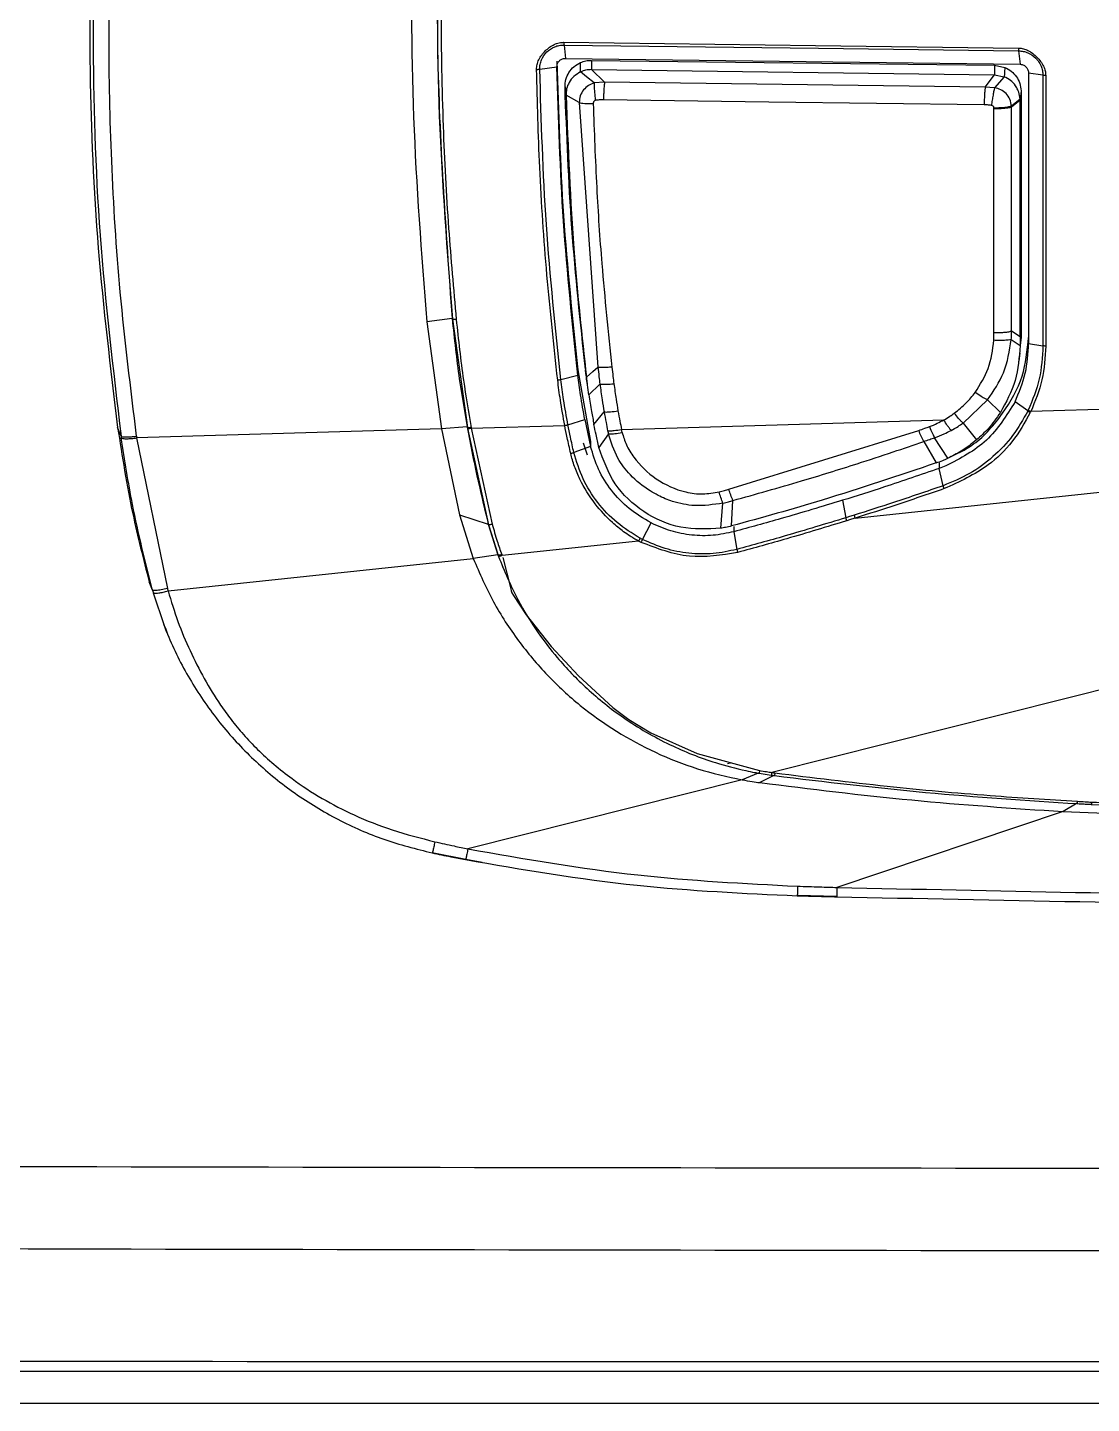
# Model space of a CAD drawing. Extents: x 409 to 498, y 628 to 778.
# Drawn here: x 448.057 to 450.559, y 644.981 to 648.216 of the extents above; entities that cross this region are included whole.
import ezdxf

# ---------------------------------------------------------------- set-up
doc = ezdxf.new("R2010")
doc.units = 0
doc.header["$MEASUREMENT"] = 0
doc.layers.add('1', color=4, linetype='Continuous')
doc.layers.add('GEOMETRY', color=4, linetype='Continuous', lineweight=25)

# ---------------------------------------------------------------- blocks, each defined once
blk = doc.blocks.new('2026_PULSE')
at = {"layer": 'GEOMETRY'}
for p, q in [((40.7415, 3.2146), (40.7449, 3.183)), ((41.8105, 3.2074), (41.8104, 3.2049)), ((40.7449, 3.183), (41.8138, 3.1693)), ((40.8061, 3.1786), (40.8061, 3.1568)), ((40.8061, 3.1786), (41.7538, 3.1671)), ((41.8104, 3.2009), (41.8138, 3.1693)), ((40.6845, 3.1578), (40.7249, 3.1636)), ((40.8061, 3.1568), (40.8369, 3.127)), ((40.8061, 3.1568), (41.7538, 3.1447)), ((41.7319, 3.1156), (41.7538, 3.1447)), ((41.7538, 3.1671), (41.7538, 3.1447)), ((41.7538, 3.1671), (41.7779, 3.162)), ((41.7538, 3.1447), (41.7766, 3.1401)), ((41.7766, 3.1401), (41.754, 3.1142)), ((41.8675, 3.1435), (41.8338, 3.1487)), ((41.8675, 3.1435), (41.8676, 2.5072)), ((41.874, 3.143), (41.874, 2.5067)), ((40.7438, 3.116), (40.7462, 3.0967)), ((40.8369, 3.127), (40.8127, 3.1254)), ((41.732, 3.1156), (40.8369, 3.127)), ((41.754, 3.1142), (41.732, 3.1156)), ((41.8163, 3.1072), (41.8138, 3.0871)), ((40.7771, 3.0794), (40.7462, 3.0967)), ((40.7771, 3.0794), (40.8211, 2.457)), ((41.8138, 3.0871), (41.7939, 3.0708)), ((41.8138, 3.0846), (41.794, 3.0684)), ((41.8163, 3.1045), (41.8138, 3.0846)), ((41.8138, 3.0871), (41.8138, 3.0846)), ((41.8163, 3.1045), (41.8163, 2.548)), ((41.7525, 3.0645), (41.7525, 3.0662)), ((41.7525, 2.5376), (41.7525, 3.0645)), ((41.794, 3.0684), (41.7939, 3.0708)), ((41.794, 2.5417), (41.794, 3.0684)), ((40.4784, 2.5713), (40.4186, 2.5636)), ((40.4186, 2.5636), (40.4531, 2.3117)), ((40.479, 2.5697), (40.4784, 2.5713)), ((40.479, 2.5697), (40.5142, 2.315)), ((41.8138, 2.5286), (41.794, 2.5417)), ((41.8163, 2.548), (41.8138, 2.5286)), ((41.8138, 2.5286), (41.8138, 2.5079)), ((41.8162, 2.5273), (41.8138, 2.5079)), ((41.8163, 2.548), (41.8162, 2.5273)), ((41.7932, 2.5223), (41.8138, 2.5079)), ((41.8338, 2.5128), (41.8676, 2.5072)), ((41.8115, 2.4711), (41.8139, 2.4904)), ((40.7342, 2.4281), (40.7742, 2.4379)), ((40.7743, 2.4505), (40.804, 2.2826)), ((40.7743, 2.4379), (40.7743, 2.4505)), ((40.7918, 2.4524), (40.7942, 2.4339)), ((40.7938, 2.4367), (40.7922, 2.4498)), ((40.7938, 2.4367), (40.7961, 2.4181)), ((40.7998, 2.3919), (40.8258, 2.4175)), ((41.6798, 2.3257), (41.7376, 2.3803)), ((41.7376, 2.3803), (41.7676, 2.3504)), ((41.8319, 2.3541), (41.802, 2.3757)), ((40.7507, 2.3214), (40.7905, 2.3338)), ((40.7905, 2.3338), (40.804, 2.2704)), ((40.8118, 2.3223), (40.8357, 2.352)), ((40.8766, 2.3108), (41.6348, 2.3331)), ((41.8328, 2.356), (41.8319, 2.3541)), ((42.0823, 2.3597), (41.8389, 2.3525)), ((39.6999, 2.2951), (39.6919, 2.3154)), ((40.4531, 2.3117), (39.7364, 2.2906)), ((40.5136, 2.3165), (40.4531, 2.3117)), ((40.4531, 2.3117), (40.4958, 2.1096)), ((40.5142, 2.315), (40.5136, 2.3165)), ((40.5144, 2.3135), (40.5641, 2.0867)), ((40.5233, 2.3138), (40.7431, 2.3203)), ((40.5233, 2.3138), (40.5729, 2.0876)), ((40.8457, 2.3002), (40.8235, 2.2685)), ((40.8781, 2.3037), (40.8766, 2.3108)), ((41.1291, 2.17), (41.5757, 2.3084)), ((41.6798, 2.3257), (41.7116, 2.2863)), ((39.7364, 2.2906), (39.8089, 1.9368)), ((40.804, 2.2704), (40.7646, 2.2563)), ((40.7864, 2.2788), (40.7961, 2.251)), ((40.804, 2.2826), (40.804, 2.2704)), ((41.5872, 2.2823), (41.6168, 2.232)), ((41.6439, 2.2429), (41.6129, 2.2913)), ((41.6237, 2.232), (41.6237, 2.2189)), ((41.6392, 2.2247), (41.6237, 2.2189)), ((41.633, 2.1784), (41.6237, 2.2189)), ((41.4258, 2.102), (42.1231, 2.176)), ((41.1101, 2.0782), (41.1152, 2.1373)), ((41.1355, 2.0836), (41.1386, 2.1436)), ((41.3962, 2.144), (41.4044, 2.1031)), ((40.4958, 2.1096), (40.5282, 2.0068)), ((40.4958, 2.1096), (40.5635, 2.0882)), ((40.5635, 2.0882), (40.5641, 2.0867)), ((40.5635, 2.0882), (40.5859, 2.016)), ((40.5641, 2.0867), (40.5811, 2.0319)), ((40.9263, 2.0521), (40.9461, 2.0908)), ((41.141, 2.0825), (41.141, 2.0702)), ((40.9169, 2.0481), (40.5962, 2.0141)), ((40.9264, 2.0521), (40.9206, 2.0551)), ((41.141, 2.0702), (41.1479, 2.0286)), ((39.8105, 1.9308), (40.5282, 2.0068)), ((40.5859, 2.016), (40.5282, 2.0068)), ((40.5811, 2.0319), (40.5864, 2.0146)), ((40.5864, 2.0146), (40.5859, 2.016)), ((40.5963, 1.989), (40.5969, 1.9874)), ((39.7661, 1.9521), (39.776, 1.9263)), ((39.7739, 1.9328), (39.7661, 1.9521)), ((39.7994, 1.8534), (39.8071, 1.8342)), ((42.4742, 1.8173), (41.2298, 1.504)), ((41.1261, 1.5252), (41.1332, 1.527)), ((41.1982, 1.5025), (41.1607, 1.4866)), ((41.2002, 1.5022), (41.2289, 1.4977)), ((41.2351, 1.4971), (41.2021, 1.4801)), ((41.2289, 1.498), (41.2365, 1.4969)), ((41.2365, 1.4966), (41.2365, 1.497)), ((41.1607, 1.4866), (40.5155, 1.3242)), ((41.9477, 1.4318), (41.9149, 1.412)), ((41.9481, 1.431), (41.9813, 1.4292)), ((41.9813, 1.4289), (42.3295, 1.4167)), ((41.9149, 1.412), (41.3833, 1.2336)), ((41.9149, 1.412), (42.3291, 1.3962)), ((40.4318, 1.3161), (40.5107, 1.3)), ((40.5103, 1.3002), (40.5489, 1.2933)), ((41.29, 1.2152), (41.3827, 1.2128)), ((86.562, 0.0202), (2.898, 0.0202))]:
    blk.add_line(p, q, dxfattribs=at)
at = {"layer": 'GEOMETRY', "flags": 128}
for points in [[(40.7413, 3.2211), (41.3331, 3.2136), (41.8105, 3.2074)], [(40.7415, 3.2146), (41.3401, 3.2069), (41.8104, 3.2009)], [(40.8127, 3.1254), (40.7947, 3.14), (40.7806, 3.1514)], [(41.7295, 3.0741), (41.2228, 3.0806), (40.8345, 3.0856)], [(40.7942, 2.4339), (40.8092, 2.4468), (40.8211, 2.457)], [(41.8388, 2.3525), (41.8383, 2.3515), (41.8379, 2.3507)], [(40.5231, 2.3153), (40.5232, 2.3144), (40.5233, 2.3138)], [(40.5974, 2.0096), (40.6167, 1.9356), (40.6175, 1.931), (40.6178, 1.9287), (40.6179, 1.9284), (40.6179, 1.9282), (40.6179, 1.9282), (40.6179, 1.9282), (40.6179, 1.9282), (40.6179, 1.9282), (40.6179, 1.9282), (40.6179, 1.9282), (40.6179, 1.9281), (40.618, 1.9278), (40.6186, 1.9268), (40.6225, 1.9201), (40.6522, 1.8748), (40.7115, 1.8005), (40.7757, 1.731), (40.8559, 1.6566), (40.8936, 1.6288), (40.9459, 1.5971), (41.0543, 1.5483), (41.2015, 1.5086)]]:
    blk.add_lwpolyline(points, dxfattribs=at)
at = {"layer": 'GEOMETRY'}
for points, knots in [([(39.6919, 4.2094), (39.6712, 4.0312), (39.6302, 3.6796), (39.6221, 3.1872), (39.6412, 2.7334), (39.6749, 2.4558), (39.6919, 2.3154)], [0, 0, 0, 0, 0.283158, 0.558604, 0.776831, 1, 1, 1, 1]), ([(39.6999, 4.1869), (39.6812, 4.0298), (39.6438, 3.7156), (39.6297, 3.241), (39.6438, 2.7664), (39.6812, 2.4522), (39.6999, 2.2952)], [0, 0, 0, 0, 0.250007, 0.500002, 0.749995, 1, 1, 1, 1]), ([(39.7358, 4.1767), (39.7218, 4.064), (39.6951, 3.8489), (39.6753, 3.5348), (39.6687, 3.2359), (39.6753, 2.937), (39.695, 2.6228), (39.7218, 2.4076), (39.7358, 2.2948)], [0, 0, 0, 0, 0.180491, 0.34435, 0.499891, 0.655456, 0.819386, 1, 1, 1, 1]), ([(40.4186, 4.0086), (40.4063, 3.8488), (40.3815, 3.5281), (40.3815, 3.0451), (40.4063, 2.7239), (40.4186, 2.5636)], [0, 0, 0, 0, 0.332135, 0.666616, 1, 1, 1, 1]), ([(40.4784, 4.0049), (40.4676, 3.8707), (40.4462, 3.6033), (40.4385, 3.1243), (40.4632, 2.7811), (40.4784, 2.5713)], [0, 0, 0, 0, 0.281226, 0.560483, 1, 1, 1, 1]), ([(40.479, 4.0033), (40.4667, 3.8442), (40.4421, 3.526), (40.4421, 3.0469), (40.4667, 2.7288), (40.479, 2.5697)], [0, 0, 0, 0, 0.333334, 0.666667, 1, 1, 1, 1]), ([(40.488, 4.0011), (40.4818, 3.9315), (40.4686, 3.7832), (40.4559, 3.5461), (40.4507, 3.2897), (40.4556, 3.0322), (40.4682, 2.7918), (40.4816, 2.6407), (40.488, 2.5693)], [0, 0, 0, 0, 0.146057, 0.3114009, 0.4965656, 0.6825266, 0.8500558, 1, 1, 1, 1]), ([(40.6768, 3.1573), (40.6771, 3.1611), (40.6775, 3.169), (40.6837, 3.1845), (40.6966, 3.2018), (40.7141, 3.2145), (40.7296, 3.2205), (40.7375, 3.2209), (40.7413, 3.2211)], [0, 0, 0, 0, 0.11386, 0.239628, 0.500834, 0.761657, 0.886813, 1, 1, 1, 1]), ([(40.6845, 3.1578), (40.6846, 3.1616), (40.6849, 3.1691), (40.6893, 3.1834), (40.6997, 3.1994), (40.7158, 3.2097), (40.7302, 3.2141), (40.7377, 3.2144), (40.7415, 3.2146)], [0, 0, 0, 0, 0.124756, 0.249932, 0.499562, 0.749515, 0.875311, 1, 1, 1, 1]), ([(40.7413, 3.2211), (40.7413, 3.2211), (40.7413, 3.2209), (40.7413, 3.2208), (40.7413, 3.2207)], [0, 0, 0, 0, 0.5589683, 1, 1, 1, 1]), ([(40.7413, 3.2207), (40.7413, 3.2201), (40.7413, 3.2189), (40.7413, 3.2172), (40.7414, 3.2157), (40.7415, 3.2149), (40.7415, 3.2146)], [0, 0, 0, 0, 0.248635, 0.50106, 0.752941, 1, 1, 1, 1]), ([(41.8104, 3.2049), (41.8104, 3.2039), (41.8104, 3.2025), (41.8104, 3.2013), (41.8104, 3.201), (41.8104, 3.2009)], [0, 0, 0, 0, 0.676095, 0.881648, 1, 1, 1, 1]), ([(41.8105, 3.2074), (41.8142, 3.2071), (41.8218, 3.2065), (41.8373, 3.2003), (41.8543, 3.1867), (41.8676, 3.1695), (41.8734, 3.1541), (41.8738, 3.1467), (41.874, 3.143)], [0, 0, 0, 0, 0.11374, 0.231957, 0.502357, 0.771351, 0.888162, 1, 1, 1, 1]), ([(40.7249, 3.1636), (40.7251, 3.1662), (40.7255, 3.1701), (40.728, 3.1747), (40.7311, 3.1784), (40.7352, 3.1812), (40.7402, 3.1829), (40.7433, 3.1829), (40.7449, 3.183)], [0, 0, 0, 0, 0.2378516, 0.3642133, 0.4955218, 0.7058158, 0.8425073, 1, 1, 1, 1]), ([(40.7249, 3.1768), (40.7285, 3.0555), (40.7358, 2.8129), (40.7615, 2.5713), (40.7743, 2.4505)], [0, 0, 0, 0, 0.4999936, 1, 1, 1, 1]), ([(40.7438, 3.116), (40.7441, 3.122), (40.7448, 3.134), (40.7525, 3.1505), (40.7642, 3.1646), (40.7748, 3.1704), (40.7801, 3.1733)], [0, 0, 0, 0, 0.249886, 0.499657, 0.749331, 1, 1, 1, 1]), ([(40.7801, 3.1733), (40.7843, 3.1749), (40.7927, 3.178), (40.8017, 3.1784), (40.8061, 3.1786)], [0, 0, 0, 0, 0.500553, 1, 1, 1, 1]), ([(40.7806, 3.1514), (40.7806, 3.1526), (40.7805, 3.1562), (40.7804, 3.1622), (40.7803, 3.1682), (40.7801, 3.1719), (40.7801, 3.1733)], [0, 0, 0, 0, 0.171422, 0.4933914, 0.8110052, 1, 1, 1, 1]), ([(41.8104, 3.2009), (41.8141, 3.2006), (41.8215, 3.2001), (41.8358, 3.1953), (41.8477, 3.1872), (41.8575, 3.1758), (41.8631, 3.1661), (41.867, 3.1545), (41.8673, 3.1472), (41.8675, 3.1435)], [0, 0, 0, 0, 0.123372, 0.248974, 0.501224, 0.594725, 0.753295, 0.874184, 1, 1, 1, 1]), ([(40.6768, 3.1573), (40.6775, 3.1573), (40.6789, 3.1573), (40.681, 3.1575), (40.6829, 3.1576), (40.684, 3.1578), (40.6845, 3.1578)], [0, 0, 0, 0, 0.247233, 0.499935, 0.752672, 1, 1, 1, 1]), ([(40.7266, 2.4268), (40.7176, 2.5091), (40.6995, 2.6755), (40.6832, 2.9192), (40.6789, 3.0805), (40.6768, 3.1573)], [0, 0, 0, 0, 0.33891, 0.685351, 1, 1, 1, 1]), ([(40.7342, 2.4281), (40.7213, 2.5494), (40.6955, 2.792), (40.6881, 3.0359), (40.6845, 3.1578)], [0, 0, 0, 0, 0.499978, 1, 1, 1, 1]), ([(40.7806, 3.1514), (40.775, 3.1482), (40.7642, 3.1419), (40.7532, 3.1274), (40.7469, 3.112), (40.7464, 3.1016), (40.7462, 3.0967)], [0, 0, 0, 0, 0.278669, 0.541097, 0.782299, 1, 1, 1, 1]), ([(40.8061, 3.1568), (40.8017, 3.1566), (40.7971, 3.1564), (40.7907, 3.155), (40.7864, 3.1538), (40.7826, 3.1522), (40.7806, 3.1514)], [0, 0, 0, 0, 0.500162, 0.526629, 0.75029, 1, 1, 1, 1]), ([(41.7779, 3.162), (41.7779, 3.1607), (41.7777, 3.157), (41.7773, 3.151), (41.7769, 3.145), (41.7767, 3.1414), (41.7766, 3.1401)], [0, 0, 0, 0, 0.185685, 0.503389, 0.82467, 1, 1, 1, 1]), ([(41.8138, 3.0871), (41.8131, 3.0928), (41.8121, 3.1005), (41.8078, 3.111), (41.8022, 3.1209), (41.7919, 3.1322), (41.7817, 3.1374), (41.7766, 3.1401)], [0, 0, 0, 0, 0.249722, 0.340129, 0.499894, 0.74949, 1, 1, 1, 1]), ([(41.7779, 3.162), (41.7832, 3.1593), (41.7937, 3.1538), (41.8056, 3.1405), (41.814, 3.1247), (41.8155, 3.113), (41.8163, 3.1072)], [0, 0, 0, 0, 0.2499558, 0.4997591, 0.7493947, 1, 1, 1, 1]), ([(41.8138, 3.1693), (41.8154, 3.1691), (41.8185, 3.1688), (41.8234, 3.1668), (41.8276, 3.1637), (41.8307, 3.1597), (41.8331, 3.1551), (41.8336, 3.1512), (41.8338, 3.1487)], [0, 0, 0, 0, 0.157969, 0.295639, 0.509403, 0.640318, 0.765712, 1, 1, 1, 1]), ([(41.8338, 3.1487), (41.8338, 3.0313), (41.8338, 2.8192), (41.8338, 2.6073), (41.8338, 2.5128)], [0, 0, 0, 0, 0.553771, 1, 1, 1, 1]), ([(41.874, 3.143), (41.8734, 3.143), (41.8722, 3.1431), (41.8705, 3.1432), (41.8689, 3.1433), (41.868, 3.1434), (41.8675, 3.1435)], [0, 0, 0, 0, 0.24786, 0.500009, 0.752154, 1, 1, 1, 1]), ([(40.7918, 2.4524), (40.78, 2.5627), (40.7562, 2.7835), (40.7479, 3.0051), (40.7438, 3.116)], [0, 0, 0, 0, 0.500006, 1, 1, 1, 1]), ([(40.8127, 3.1254), (40.8079, 3.1237), (40.7983, 3.1202), (40.7868, 3.1093), (40.7786, 3.0954), (40.7776, 3.0848), (40.7771, 3.0794)], [0, 0, 0, 0, 0.239809, 0.485865, 0.739414, 1, 1, 1, 1]), ([(40.8127, 3.1254), (40.8126, 3.1232), (40.8123, 3.1187), (40.8128, 3.1082), (40.8138, 3.0965), (40.8148, 3.0884), (40.8153, 3.0846)], [0, 0, 0, 0, 0.251344, 0.509997, 0.763286, 1, 1, 1, 1]), ([(40.837, 3.127), (40.8366, 3.1246), (40.8359, 3.1196), (40.835, 3.1082), (40.8346, 3.0965), (40.8345, 3.0892), (40.8345, 3.0856)], [0, 0, 0, 0, 0.273874, 0.561507, 0.786125, 1, 1, 1, 1]), ([(41.732, 3.1156), (41.7316, 3.1131), (41.7309, 3.1081), (41.7301, 3.0968), (41.7296, 3.085), (41.7295, 3.0777), (41.7295, 3.0741)], [0, 0, 0, 0, 0.273876, 0.561506, 0.786123, 1, 1, 1, 1]), ([(41.754, 3.1142), (41.7534, 3.112), (41.7522, 3.1076), (41.7502, 3.097), (41.7481, 3.085), (41.747, 3.0767), (41.7465, 3.0728)], [0, 0, 0, 0, 0.250754, 0.508686, 0.763415, 1, 1, 1, 1]), ([(41.794, 3.0708), (41.793, 3.0763), (41.7913, 3.0872), (41.7816, 3.1007), (41.7689, 3.1104), (41.7589, 3.1129), (41.754, 3.1142)], [0, 0, 0, 0, 0.265272, 0.519637, 0.76467, 1, 1, 1, 1]), ([(41.8163, 3.1071), (41.8163, 3.1066), (41.8163, 3.1058), (41.8163, 3.1049), (41.8163, 3.1045)], [0, 0, 0, 0, 0.562342, 1, 1, 1, 1]), ([(40.7462, 3.0967), (40.751, 2.9727), (40.7596, 2.7512), (40.7836, 2.5308), (40.7942, 2.4339)], [0, 0, 0, 0, 0.559992, 1, 1, 1, 1]), ([(40.7771, 3.0794), (40.7787, 3.079), (40.782, 3.0782), (40.79, 3.0774), (40.7996, 3.0769), (40.8067, 3.0769), (40.8102, 3.0769)], [0, 0, 0, 0, 0.245422, 0.500011, 0.754594, 1, 1, 1, 1]), ([(40.8153, 3.0846), (40.815, 3.0845), (40.8143, 3.0843), (40.813, 3.0835), (40.8116, 3.0821), (40.8104, 3.0797), (40.8103, 3.0779), (40.8102, 3.0769)], [0, 0, 0, 0, 0.092626, 0.215101, 0.452844, 0.704062, 1, 1, 1, 1]), ([(40.8102, 3.0769), (40.8125, 3.0111), (40.817, 2.8856), (40.8309, 2.6789), (40.8455, 2.5384), (40.854, 2.4573)], [0, 0, 0, 0, 0.318052, 0.606449, 1, 1, 1, 1]), ([(40.8345, 3.0856), (40.8311, 3.0856), (40.8247, 3.0855), (40.8183, 3.0849), (40.8153, 3.0846)], [0, 0, 0, 0, 0.527439, 1, 1, 1, 1]), ([(41.7465, 3.0728), (41.7435, 3.0731), (41.7378, 3.0739), (41.7322, 3.074), (41.7295, 3.0741)], [0, 0, 0, 0, 0.528494, 1, 1, 1, 1]), ([(41.8138, 2.5286), (41.8138, 2.6323), (41.8138, 2.8175), (41.8138, 3.0029), (41.8138, 3.0845)], [0, 0, 0, 0, 0.5599999, 1, 1, 1, 1]), ([(41.7525, 3.0662), (41.7523, 3.0672), (41.7521, 3.069), (41.7504, 3.071), (41.7485, 3.0723), (41.7471, 3.0726), (41.7465, 3.0728)], [0, 0, 0, 0, 0.297233, 0.574834, 0.789335, 1, 1, 1, 1]), ([(41.794, 3.0708), (41.7919, 3.0702), (41.7876, 3.0688), (41.7763, 3.0673), (41.7641, 3.0665), (41.7563, 3.0663), (41.7525, 3.0662)], [0, 0, 0, 0, 0.273098, 0.561764, 0.786977, 1, 1, 1, 1]), ([(41.794, 3.0684), (41.7919, 3.0678), (41.7877, 3.0665), (41.7763, 3.0652), (41.7641, 3.0645), (41.7563, 3.0645), (41.7525, 3.0645)], [0, 0, 0, 0, 0.2730387, 0.5617087, 0.7869495, 1, 1, 1, 1]), ([(40.4784, 2.5713), (40.4835, 2.5239), (40.4927, 2.4386), (40.5071, 2.3541), (40.5136, 2.3165)], [0, 0, 0, 0, 0.555826, 1, 1, 1, 1]), ([(40.488, 2.5693), (40.4867, 2.5692), (40.4841, 2.569), (40.4812, 2.5691), (40.4794, 2.5693), (40.4791, 2.5696), (40.479, 2.5697)], [0, 0, 0, 0, 0.271999, 0.561976, 0.787992, 1, 1, 1, 1]), ([(40.488, 2.5693), (40.4932, 2.5216), (40.5024, 2.4366), (40.5168, 2.3523), (40.5231, 2.3153)], [0, 0, 0, 0, 0.561254, 1, 1, 1, 1]), ([(41.642, 2.2421), (41.6637, 2.2524), (41.7156, 2.2771), (41.7749, 2.347), (41.8243, 2.432), (41.8307, 2.4962), (41.8338, 2.5271)], [0, 0, 0, 0, 0.197101, 0.471418, 0.745615, 1, 1, 1, 1]), ([(41.7521, 2.5202), (41.7522, 2.5234), (41.7525, 2.5292), (41.7525, 2.535), (41.7525, 2.5376)], [0, 0, 0, 0, 0.5550107, 1, 1, 1, 1]), ([(41.794, 2.5417), (41.7919, 2.541), (41.7877, 2.5396), (41.7764, 2.5383), (41.7641, 2.5376), (41.7563, 2.5376), (41.7525, 2.5376)], [0, 0, 0, 0, 0.2730439, 0.5617165, 0.7869555, 1, 1, 1, 1]), ([(41.7932, 2.5223), (41.7934, 2.5259), (41.7938, 2.5324), (41.794, 2.5388), (41.794, 2.5417)], [0, 0, 0, 0, 0.555688, 1, 1, 1, 1]), ([(41.7083, 2.3977), (41.7199, 2.416), (41.7437, 2.4535), (41.7493, 2.4977), (41.7521, 2.5202)], [0, 0, 0, 0, 0.4888949, 1, 1, 1, 1]), ([(41.7376, 2.3803), (41.7516, 2.401), (41.7808, 2.4439), (41.789, 2.4955), (41.7932, 2.5223)], [0, 0, 0, 0, 0.479675, 1, 1, 1, 1]), ([(41.7932, 2.5223), (41.7911, 2.5218), (41.7868, 2.5206), (41.7755, 2.5198), (41.7635, 2.5197), (41.7558, 2.5201), (41.7521, 2.5202)], [0, 0, 0, 0, 0.273296, 0.561653, 0.786703, 1, 1, 1, 1]), ([(41.8138, 2.5079), (41.8118, 2.48), (41.8077, 2.424), (41.781, 2.375), (41.7676, 2.3504)], [0, 0, 0, 0, 0.500004, 1, 1, 1, 1]), ([(41.802, 2.3757), (41.8113, 2.3979), (41.8298, 2.4416), (41.8325, 2.4893), (41.8338, 2.5128)], [0, 0, 0, 0, 0.5067858, 1, 1, 1, 1]), ([(41.8676, 2.5072), (41.8661, 2.4809), (41.8631, 2.4285), (41.843, 2.3801), (41.8329, 2.3559)], [0, 0, 0, 0, 0.499916, 1, 1, 1, 1]), ([(41.874, 2.5067), (41.8726, 2.4799), (41.8696, 2.4264), (41.8491, 2.3772), (41.8388, 2.3525)], [0, 0, 0, 0, 0.500252, 1, 1, 1, 1]), ([(41.874, 2.5067), (41.8727, 2.5067), (41.8702, 2.5068), (41.8684, 2.5071), (41.8676, 2.5072)], [0, 0, 0, 0, 0.560191, 1, 1, 1, 1]), ([(40.7266, 2.4268), (40.7281, 2.427), (40.731, 2.4274), (40.7332, 2.4279), (40.7342, 2.4281)], [0, 0, 0, 0, 0.560002, 1, 1, 1, 1]), ([(40.7431, 2.3203), (40.7395, 2.3401), (40.7331, 2.3755), (40.7286, 2.4111), (40.7266, 2.4268)], [0, 0, 0, 0, 0.5597517, 1, 1, 1, 1]), ([(40.7507, 2.3214), (40.7471, 2.3412), (40.7407, 2.3767), (40.7362, 2.4124), (40.7342, 2.4281)], [0, 0, 0, 0, 0.559996, 1, 1, 1, 1]), ([(40.7905, 2.3338), (40.7869, 2.3532), (40.7807, 2.3878), (40.7762, 2.4226), (40.7743, 2.4379)], [0, 0, 0, 0, 0.560339, 1, 1, 1, 1]), ([(40.7998, 2.3919), (40.7987, 2.3997), (40.7966, 2.4137), (40.7949, 2.4277), (40.7942, 2.4339)], [0, 0, 0, 0, 0.559999, 1, 1, 1, 1]), ([(40.854, 2.4573), (40.8501, 2.457), (40.8423, 2.4563), (40.8297, 2.4559), (40.8243, 2.4566), (40.8211, 2.457)], [0, 0, 0, 0, 0.276323, 0.562822, 1, 1, 1, 1]), ([(40.8211, 2.457), (40.822, 2.4496), (40.8235, 2.4364), (40.8251, 2.4232), (40.8258, 2.4175)], [0, 0, 0, 0, 0.563212, 1, 1, 1, 1]), ([(40.854, 2.4573), (40.8549, 2.45), (40.8564, 2.437), (40.858, 2.4239), (40.8588, 2.4182)], [0, 0, 0, 0, 0.559906, 1, 1, 1, 1]), ([(40.8258, 2.4175), (40.8277, 2.4172), (40.8314, 2.4167), (40.8424, 2.4167), (40.8526, 2.4176), (40.8588, 2.4182)], [0, 0, 0, 0, 0.276311, 0.562846, 1, 1, 1, 1]), ([(40.8258, 2.4175), (40.8275, 2.405), (40.8305, 2.3831), (40.8341, 2.3613), (40.8357, 2.352)], [0, 0, 0, 0, 0.5702091, 1, 1, 1, 1]), ([(40.8588, 2.4182), (40.8604, 2.406), (40.8633, 2.3847), (40.8669, 2.3634), (40.8684, 2.3542)], [0, 0, 0, 0, 0.5693445, 1, 1, 1, 1]), ([(41.6592, 2.3488), (41.6689, 2.3566), (41.6871, 2.3711), (41.7016, 2.3892), (41.7083, 2.3977)], [0, 0, 0, 0, 0.536037, 1, 1, 1, 1]), ([(41.7376, 2.3803), (41.7355, 2.3812), (41.7313, 2.3829), (41.7213, 2.3886), (41.7132, 2.3943), (41.7083, 2.3977)], [0, 0, 0, 0, 0.276687, 0.562549, 1, 1, 1, 1]), ([(40.7998, 2.3919), (40.8018, 2.3789), (40.8054, 2.3556), (40.8099, 2.3325), (40.8118, 2.3223)], [0, 0, 0, 0, 0.560011, 1, 1, 1, 1]), ([(40.8357, 2.352), (40.8375, 2.3518), (40.8413, 2.3515), (40.8522, 2.352), (40.8623, 2.3534), (40.8684, 2.3542)], [0, 0, 0, 0, 0.276305, 0.56284, 1, 1, 1, 1]), ([(40.8357, 2.352), (40.8372, 2.3437), (40.8398, 2.3288), (40.8428, 2.314), (40.8441, 2.3075)], [0, 0, 0, 0, 0.558633, 1, 1, 1, 1]), ([(40.8684, 2.3542), (40.8698, 2.3461), (40.8724, 2.3316), (40.8754, 2.3172), (40.8766, 2.3108)], [0, 0, 0, 0, 0.558562, 1, 1, 1, 1]), ([(41.6007, 2.3174), (41.6069, 2.3198), (41.6186, 2.3244), (41.6296, 2.3303), (41.6348, 2.3331)], [0, 0, 0, 0, 0.532204, 1, 1, 1, 1]), ([(41.832, 2.354), (41.8209, 2.3343), (41.7986, 2.2947), (41.7513, 2.2453), (41.6963, 2.2044), (41.6541, 2.1871), (41.633, 2.1784)], [0, 0, 0, 0, 0.2498204, 0.5001084, 0.7502645, 1, 1, 1, 1]), ([(41.6348, 2.3331), (41.6395, 2.3358), (41.6479, 2.3407), (41.6558, 2.3464), (41.6592, 2.3488)], [0, 0, 0, 0, 0.570839, 1, 1, 1, 1]), ([(41.6517, 2.3084), (41.6503, 2.31), (41.6476, 2.3132), (41.6418, 2.3213), (41.6374, 2.3286), (41.6348, 2.3331)], [0, 0, 0, 0, 0.2774783, 0.5619487, 1, 1, 1, 1]), ([(41.8379, 2.3506), (41.8246, 2.327), (41.7986, 2.2804), (41.7312, 2.2148), (41.6711, 2.1876), (41.6352, 2.1714)], [0, 0, 0, 0, 0.293408, 0.576904, 1, 1, 1, 1]), ([(41.6798, 2.3257), (41.6782, 2.3271), (41.675, 2.33), (41.6679, 2.3376), (41.6625, 2.3446), (41.6592, 2.3488)], [0, 0, 0, 0, 0.277301, 0.562081, 1, 1, 1, 1]), ([(41.7676, 2.3504), (41.7584, 2.3373), (41.742, 2.314), (41.7209, 2.2947), (41.7116, 2.2863)], [0, 0, 0, 0, 0.55976, 1, 1, 1, 1]), ([(41.832, 2.354), (41.8324, 2.3537), (41.8332, 2.3532), (41.8347, 2.3523), (41.8362, 2.3514), (41.8374, 2.3509), (41.8379, 2.3506)], [0, 0, 0, 0, 0.247895, 0.500181, 0.752374, 1, 1, 1, 1]), ([(41.8389, 2.3525), (41.8376, 2.3532), (41.8353, 2.3543), (41.8336, 2.3555), (41.8329, 2.3559)], [0, 0, 0, 0, 0.5600055, 1, 1, 1, 1]), ([(39.6919, 2.3154), (39.7026, 2.2476), (39.7218, 2.1253), (39.7525, 2.0054), (39.7661, 1.9521)], [0, 0, 0, 0, 0.555354, 1, 1, 1, 1]), ([(40.5136, 2.3165), (40.5221, 2.2725), (40.5369, 2.196), (40.5556, 2.1203), (40.5635, 2.0882)], [0, 0, 0, 0, 0.575194, 1, 1, 1, 1]), ([(40.5231, 2.3153), (40.5218, 2.3151), (40.5192, 2.3147), (40.5163, 2.3146), (40.5146, 2.3147), (40.5143, 2.3149), (40.5141, 2.315)], [0, 0, 0, 0, 0.272003, 0.561981, 0.787995, 1, 1, 1, 1]), ([(40.5142, 2.315), (40.5142, 2.3147), (40.5143, 2.3142), (40.5144, 2.3137), (40.5144, 2.3135)], [0, 0, 0, 0, 0.560004, 1, 1, 1, 1]), ([(40.5144, 2.3135), (40.5146, 2.3133), (40.5151, 2.313), (40.5174, 2.3131), (40.5203, 2.3133), (40.5224, 2.3136), (40.5233, 2.3138)], [0, 0, 0, 0, 0.272029, 0.562008, 0.78801, 1, 1, 1, 1]), ([(40.7431, 2.3203), (40.7438, 2.3203), (40.7451, 2.3205), (40.7472, 2.3208), (40.7491, 2.3211), (40.7502, 2.3213), (40.7507, 2.3214)], [0, 0, 0, 0, 0.2473, 0.500004, 0.752706, 1, 1, 1, 1]), ([(40.7572, 2.2542), (40.7543, 2.2666), (40.7493, 2.2885), (40.745, 2.3106), (40.7431, 2.3203)], [0, 0, 0, 0, 0.562728, 1, 1, 1, 1]), ([(40.7646, 2.2563), (40.7619, 2.2684), (40.7569, 2.29), (40.7526, 2.3118), (40.7507, 2.3214)], [0, 0, 0, 0, 0.560025, 1, 1, 1, 1]), ([(40.8235, 2.2685), (40.8212, 2.2785), (40.8171, 2.2964), (40.8134, 2.3144), (40.8118, 2.3223)], [0, 0, 0, 0, 0.559999, 1, 1, 1, 1]), ([(40.8441, 2.3075), (40.846, 2.3074), (40.8497, 2.3072), (40.8605, 2.3081), (40.8706, 2.3098), (40.8766, 2.3108)], [0, 0, 0, 0, 0.276305, 0.562844, 1, 1, 1, 1]), ([(40.8441, 2.3075), (40.8444, 2.3061), (40.8449, 2.3037), (40.8454, 2.3013), (40.8457, 2.3002)], [0, 0, 0, 0, 0.559994, 1, 1, 1, 1]), ([(40.8457, 2.3002), (40.8475, 2.3001), (40.8512, 2.2999), (40.862, 2.3009), (40.8721, 2.3026), (40.8781, 2.3037)], [0, 0, 0, 0, 0.276303, 0.562842, 1, 1, 1, 1]), ([(41.1152, 2.1373), (41.0928, 2.134), (41.0532, 2.128), (41.0012, 2.1387), (40.9669, 2.1527), (40.9326, 2.1723), (40.8984, 2.1997), (40.8636, 2.2455), (40.8521, 2.2806), (40.8457, 2.3002)], [0, 0, 0, 0, 0.193812, 0.344006, 0.450173, 0.51207, 0.683374, 0.823789, 1, 1, 1, 1]), ([(40.8781, 2.3037), (40.881, 2.2938), (40.8871, 2.2731), (40.9119, 2.2339), (40.9566, 2.1907), (41.0155, 2.1638), (41.0674, 2.1571), (41.0934, 2.1617), (41.1062, 2.164)], [0, 0, 0, 0, 0.105074, 0.221592, 0.470549, 0.730104, 0.867134, 1, 1, 1, 1]), ([(41.5757, 2.3084), (41.5803, 2.31), (41.5887, 2.3129), (41.597, 2.316), (41.6007, 2.3174)], [0, 0, 0, 0, 0.559247, 1, 1, 1, 1]), ([(41.5872, 2.2823), (41.5851, 2.2862), (41.5815, 2.2931), (41.5774, 2.3037), (41.5757, 2.3084)], [0, 0, 0, 0, 0.56, 1, 1, 1, 1]), ([(41.6007, 2.3174), (41.6031, 2.3114), (41.6075, 2.3008), (41.6112, 2.2942), (41.6129, 2.2913)], [0, 0, 0, 0, 0.559998, 1, 1, 1, 1]), ([(41.6129, 2.2913), (41.6204, 2.2941), (41.6336, 2.2991), (41.6462, 2.3056), (41.6517, 2.3084)], [0, 0, 0, 0, 0.565433, 1, 1, 1, 1]), ([(41.6517, 2.3084), (41.6572, 2.3115), (41.6668, 2.3168), (41.6759, 2.323), (41.6798, 2.3257)], [0, 0, 0, 0, 0.57031, 1, 1, 1, 1]), ([(39.6999, 2.2952), (39.7, 2.2944), (39.7002, 2.2929), (39.7004, 2.2915), (39.7005, 2.2909)], [0, 0, 0, 0, 0.56, 1, 1, 1, 1]), ([(39.6999, 2.2951), (39.7008, 2.2945), (39.7025, 2.2933), (39.7121, 2.2929), (39.7238, 2.2934), (39.7319, 2.2943), (39.7359, 2.2948)], [0, 0, 0, 0, 0.272011, 0.561991, 0.788002, 1, 1, 1, 1]), ([(39.7005, 2.2909), (39.7014, 2.2903), (39.7031, 2.289), (39.7127, 2.2887), (39.7244, 2.2892), (39.7325, 2.2901), (39.7365, 2.2906)], [0, 0, 0, 0, 0.272013, 0.56199, 0.787999, 1, 1, 1, 1]), ([(39.7739, 1.9328), (39.7571, 1.9996), (39.7273, 2.1179), (39.7086, 2.2384), (39.7005, 2.2909)], [0, 0, 0, 0, 0.564577, 1, 1, 1, 1]), ([(39.7359, 2.2948), (39.736, 2.294), (39.7362, 2.2926), (39.7364, 2.2913), (39.7364, 2.2906)], [0, 0, 0, 0, 0.559815, 1, 1, 1, 1]), ([(40.9461, 2.0908), (40.9284, 2.1013), (40.8934, 2.122), (40.852, 2.1661), (40.8205, 2.2157), (40.8095, 2.2523), (40.804, 2.2704)], [0, 0, 0, 0, 0.260096, 0.513407, 0.760013, 1, 1, 1, 1]), ([(41.1101, 2.0782), (41.0784, 2.0766), (41.0152, 2.0733), (40.9264, 2.113), (40.8554, 2.1792), (40.8341, 2.2388), (40.8235, 2.2685)], [0, 0, 0, 0, 0.250082, 0.500046, 0.749999, 1, 1, 1, 1]), ([(41.1386, 2.1436), (41.1924, 2.1586), (41.2902, 2.186), (41.4154, 2.2249), (41.5111, 2.2562), (41.5632, 2.2741), (41.5872, 2.2823)], [0, 0, 0, 0, 0.3566288, 0.6484306, 0.8377996, 1, 1, 1, 1]), ([(41.5872, 2.2823), (41.592, 2.284), (41.6005, 2.2869), (41.6091, 2.29), (41.6129, 2.2913)], [0, 0, 0, 0, 0.559073, 1, 1, 1, 1]), ([(41.7116, 2.2863), (41.6998, 2.2769), (41.6786, 2.2603), (41.6545, 2.2482), (41.6439, 2.2429)], [0, 0, 0, 0, 0.559772, 1, 1, 1, 1]), ([(40.7572, 2.2542), (40.7587, 2.2546), (40.7615, 2.2552), (40.7637, 2.256), (40.7646, 2.2563)], [0, 0, 0, 0, 0.5599857, 1, 1, 1, 1]), ([(40.9169, 2.0481), (40.9169, 2.0481), (40.9169, 2.0481), (40.9169, 2.0481), (40.9169, 2.0481), (40.9168, 2.0482), (40.9165, 2.0483), (40.9162, 2.0485), (40.9156, 2.0488), (40.9147, 2.0493), (40.9129, 2.0503), (40.9098, 2.052), (40.9044, 2.0552), (40.8946, 2.0612), (40.8774, 2.073), (40.8484, 2.0967), (40.8116, 2.1368), (40.7858, 2.1779), (40.7719, 2.2085), (40.7661, 2.2237), (40.761, 2.2389), (40.7585, 2.2491), (40.7572, 2.2542)], [0, 0, 0, 0, 0.0000721, 0.0001393, 0.0002106, 0.0002936, 0.0018196, 0.0029693, 0.0050231, 0.0086932, 0.015255, 0.0269992, 0.0480607, 0.0859813, 0.154826, 0.2806832, 0.5037932, 0.758871, 0.8203927, 0.8810312, 0.9408104, 1, 1, 1, 1]), ([(40.9206, 2.0549), (40.9018, 2.0665), (40.8643, 2.0895), (40.8191, 2.1379), (40.7836, 2.1936), (40.771, 2.2354), (40.7646, 2.2563)], [0, 0, 0, 0, 0.25007, 0.500026, 0.750021, 1, 1, 1, 1]), ([(41.6168, 2.232), (41.6219, 2.2338), (41.6311, 2.2372), (41.6399, 2.2411), (41.6439, 2.2429)], [0, 0, 0, 0, 0.559718, 1, 1, 1, 1]), ([(41.6168, 2.232), (41.5277, 2.2019), (41.3686, 2.1483), (41.2068, 2.1034), (41.1355, 2.0836)], [0, 0, 0, 0, 0.5599926, 1, 1, 1, 1]), ([(41.6237, 2.2189), (41.5807, 2.2042), (41.5052, 2.1783), (41.4291, 2.1543), (41.3962, 2.144)], [0, 0, 0, 0, 0.568396, 1, 1, 1, 1]), ([(41.1062, 2.164), (41.1104, 2.1651), (41.1181, 2.167), (41.1257, 2.1691), (41.1291, 2.17)], [0, 0, 0, 0, 0.55911, 1, 1, 1, 1]), ([(41.1386, 2.1436), (41.1369, 2.1475), (41.1338, 2.1546), (41.1305, 2.1653), (41.1291, 2.17)], [0, 0, 0, 0, 0.56, 1, 1, 1, 1]), ([(41.633, 2.1784), (41.5941, 2.165), (41.5247, 2.1412), (41.4547, 2.1189), (41.4239, 2.1091)], [0, 0, 0, 0, 0.5600369, 1, 1, 1, 1]), ([(41.6352, 2.1714), (41.5973, 2.1583), (41.5278, 2.1344), (41.4578, 2.1122), (41.4258, 2.102)], [0, 0, 0, 0, 0.544347, 1, 1, 1, 1]), ([(41.6352, 2.1714), (41.6349, 2.172), (41.6345, 2.1732), (41.6339, 2.175), (41.6334, 2.1768), (41.6332, 2.1779), (41.633, 2.1784)], [0, 0, 0, 0, 0.247636, 0.50005, 0.752438, 1, 1, 1, 1]), ([(41.1152, 2.1373), (41.1135, 2.1413), (41.1106, 2.1484), (41.1075, 2.1592), (41.1062, 2.164)], [0, 0, 0, 0, 0.56, 1, 1, 1, 1]), ([(41.1152, 2.1373), (41.1195, 2.1385), (41.1273, 2.1405), (41.1352, 2.1426), (41.1386, 2.1436)], [0, 0, 0, 0, 0.5591891, 1, 1, 1, 1]), ([(41.3962, 2.144), (41.3482, 2.1294), (41.2635, 2.1037), (41.1781, 2.0803), (41.141, 2.0702)], [0, 0, 0, 0, 0.566404, 1, 1, 1, 1]), ([(41.4239, 2.1091), (41.4202, 2.108), (41.4137, 2.106), (41.4072, 2.1039), (41.4044, 2.1031)], [0, 0, 0, 0, 0.559971, 1, 1, 1, 1]), ([(41.4239, 2.1091), (41.4242, 2.1079), (41.4247, 2.1057), (41.4255, 2.1031), (41.4258, 2.102)], [0, 0, 0, 0, 0.559968, 1, 1, 1, 1]), ([(40.5729, 2.0876), (40.5716, 2.0874), (40.5691, 2.0868), (40.5662, 2.0864), (40.5645, 2.0864), (40.5642, 2.0866), (40.5641, 2.0867)], [0, 0, 0, 0, 0.27199, 0.561941, 0.787956, 1, 1, 1, 1]), ([(40.5729, 2.0876), (40.5765, 2.0743), (40.583, 2.0503), (40.5913, 2.0269), (40.5949, 2.0165)], [0, 0, 0, 0, 0.556769, 1, 1, 1, 1]), ([(41.1355, 2.0836), (41.1308, 2.0824), (41.1224, 2.0803), (41.1138, 2.0788), (41.1101, 2.0782)], [0, 0, 0, 0, 0.559606, 1, 1, 1, 1]), ([(41.4044, 2.1031), (41.3567, 2.0885), (41.2716, 2.0625), (41.1857, 2.0389), (41.1479, 2.0286)], [0, 0, 0, 0, 0.559976, 1, 1, 1, 1]), ([(41.4063, 2.0959), (41.3594, 2.0816), (41.2742, 2.0555), (41.1883, 2.0319), (41.1496, 2.0213)], [0, 0, 0, 0, 0.550236, 1, 1, 1, 1]), ([(41.4063, 2.0959), (41.4059, 2.0974), (41.4051, 2.0999), (41.4046, 2.1021), (41.4044, 2.1031)], [0, 0, 0, 0, 0.560131, 1, 1, 1, 1]), ([(41.4258, 2.102), (41.4222, 2.1009), (41.4157, 2.0989), (41.4092, 2.0968), (41.4063, 2.0959)], [0, 0, 0, 0, 0.56014, 1, 1, 1, 1]), ([(40.9206, 2.055), (40.9199, 2.0538), (40.9187, 2.0516), (40.9174, 2.0492), (40.9168, 2.0481)], [0, 0, 0, 0, 0.559997, 1, 1, 1, 1]), ([(40.9227, 2.0451), (40.9216, 2.0457), (40.9197, 2.0466), (40.9178, 2.0476), (40.917, 2.0481)], [0, 0, 0, 0, 0.560152, 1, 1, 1, 1]), ([(40.9228, 2.045), (40.9231, 2.0456), (40.9237, 2.0468), (40.9247, 2.0487), (40.9256, 2.0505), (40.9261, 2.0515), (40.9264, 2.052)], [0, 0, 0, 0, 0.247269, 0.500004, 0.752737, 1, 1, 1, 1]), ([(41.1496, 2.0213), (41.1115, 2.0151), (41.0341, 2.0025), (40.9603, 2.0307), (40.9228, 2.0451)], [0, 0, 0, 0, 0.4918691, 1, 1, 1, 1]), ([(41.1479, 2.0286), (41.1294, 2.0246), (41.0923, 2.0166), (41.0351, 2.0183), (40.9786, 2.0286), (40.9437, 2.0442), (40.9263, 2.052)], [0, 0, 0, 0, 0.249839, 0.499952, 0.750073, 1, 1, 1, 1]), ([(40.5282, 2.0068), (40.543, 1.9725), (40.5723, 1.905), (40.6322, 1.8133), (40.7007, 1.7315), (40.8037, 1.6367), (40.9237, 1.5621), (41.0553, 1.5099), (41.1253, 1.4944), (41.1607, 1.4866)], [0, 0, 0, 0, 0.131553, 0.259084, 0.383473, 0.50594, 0.749471, 0.873427, 1, 1, 1, 1]), ([(40.5949, 2.0165), (40.5937, 2.0161), (40.5912, 2.0153), (40.5885, 2.0146), (40.5868, 2.0144), (40.5865, 2.0146), (40.5864, 2.0147)], [0, 0, 0, 0, 0.272016, 0.561981, 0.787987, 1, 1, 1, 1]), ([(40.5864, 2.0146), (40.5866, 2.0142), (40.5869, 2.0133), (40.5872, 2.0125), (40.5873, 2.0121)], [0, 0, 0, 0, 0.560002, 1, 1, 1, 1]), ([(40.5952, 2.0138), (40.5941, 2.0134), (40.5917, 2.0126), (40.5892, 2.0121), (40.5877, 2.0119), (40.5874, 2.0121), (40.5873, 2.0121)], [0, 0, 0, 0, 0.2750338, 0.5646702, 0.7891975, 1, 1, 1, 1]), ([(40.5873, 2.0121), (40.6015, 1.9779), (40.6274, 1.9152), (40.6763, 1.8368), (40.7303, 1.7663), (40.796, 1.6979), (40.8842, 1.6275), (40.9859, 1.5683), (41.0842, 1.5296), (41.1519, 1.5117), (41.1863, 1.5047), (41.1967, 1.5028), (41.2002, 1.5022)], [0, 0, 0, 0, 0.133691, 0.244364, 0.332026, 0.453442, 0.584773, 0.736352, 0.87419, 0.962102, 0.987307, 1, 1, 1, 1]), ([(41.1479, 2.0286), (41.1481, 2.0273), (41.1486, 2.025), (41.1493, 2.0224), (41.1496, 2.0213)], [0, 0, 0, 0, 0.560002, 1, 1, 1, 1]), ([(39.8089, 1.9368), (39.804, 1.9357), (39.7938, 1.9333), (39.7824, 1.9317), (39.7756, 1.9315), (39.7744, 1.9324), (39.7739, 1.9328)], [0, 0, 0, 0, 0.272014, 0.561974, 0.78798, 1, 1, 1, 1]), ([(39.7739, 1.9328), (39.7742, 1.9316), (39.7748, 1.9295), (39.7754, 1.9274), (39.7756, 1.9264)], [0, 0, 0, 0, 0.560001, 1, 1, 1, 1]), ([(39.7756, 1.9264), (39.7765, 1.9259), (39.7782, 1.9249), (39.7874, 1.9258), (39.7988, 1.9278), (39.8067, 1.9298), (39.8105, 1.9308)], [0, 0, 0, 0, 0.272013, 0.56197, 0.787974, 1, 1, 1, 1]), ([(39.7756, 1.9264), (39.7877, 1.8891), (39.8117, 1.8145), (39.8669, 1.7101), (39.9348, 1.6137), (40.0156, 1.5275), (40.1074, 1.453), (40.2086, 1.3917), (40.317, 1.3436), (40.3935, 1.3244), (40.4318, 1.3147)], [0, 0, 0, 0, 0.125092, 0.250176, 0.375211, 0.500225, 0.625215, 0.750163, 0.875079, 1, 1, 1, 1]), ([(39.8089, 1.9368), (39.8092, 1.9357), (39.8097, 1.9337), (39.8103, 1.9316), (39.8105, 1.9308)], [0, 0, 0, 0, 0.561036, 1, 1, 1, 1]), ([(39.8106, 1.9308), (39.8178, 1.9068), (39.8323, 1.8591), (39.8612, 1.7903), (39.8947, 1.7245), (39.9277, 1.6706), (39.959, 1.6271), (39.988, 1.5923), (40.0214, 1.5572), (40.0595, 1.5225), (40.1313, 1.4652), (40.2247, 1.4116), (40.3395, 1.3661), (40.4042, 1.3497), (40.4378, 1.3411)], [0, 0, 0, 0, 0.083116, 0.165385, 0.246887, 0.327671, 0.374356, 0.424302, 0.477583, 0.534274, 0.594458, 0.780502, 0.885932, 1, 1, 1, 1]), ([(41.2015, 1.5086), (41.2013, 1.5076), (41.2009, 1.5054), (41.2005, 1.5033), (41.2002, 1.5021), (41.2002, 1.5022), (41.2002, 1.5022)], [0, 0, 0, 0, 0.273279, 0.56166, 0.786725, 1, 1, 1, 1]), ([(41.2015, 1.5086), (41.2067, 1.5077), (41.2162, 1.5061), (41.2256, 1.5047), (41.2298, 1.504)], [0, 0, 0, 0, 0.559821, 1, 1, 1, 1]), ([(41.2298, 1.504), (41.2296, 1.503), (41.2293, 1.5008), (41.229, 1.4987), (41.2289, 1.4976), (41.2289, 1.4976), (41.2289, 1.4977)], [0, 0, 0, 0, 0.273414, 0.561615, 0.786576, 1, 1, 1, 1]), ([(41.2289, 1.4977), (41.2303, 1.4975), (41.2328, 1.4971), (41.2354, 1.4968), (41.2365, 1.4966)], [0, 0, 0, 0, 0.560132, 1, 1, 1, 1]), ([(41.2298, 1.504), (41.2312, 1.5038), (41.2337, 1.5035), (41.2362, 1.5032), (41.2373, 1.503)], [0, 0, 0, 0, 0.56005, 1, 1, 1, 1]), ([(41.2373, 1.503), (41.2372, 1.5019), (41.2369, 1.4998), (41.2366, 1.4977), (41.2365, 1.4966), (41.2365, 1.4966), (41.2365, 1.4966)], [0, 0, 0, 0, 0.273476, 0.561667, 0.786597, 1, 1, 1, 1]), ([(41.2365, 1.4966), (41.3548, 1.4824), (41.5914, 1.4541), (41.8292, 1.4385), (41.948, 1.4307)], [0, 0, 0, 0, 0.500021, 1, 1, 1, 1]), ([(41.2373, 1.503), (41.3253, 1.4921), (41.4937, 1.4713), (41.7309, 1.4498), (41.8801, 1.4405), (41.9485, 1.4362)], [0, 0, 0, 0, 0.372216, 0.712477, 1, 1, 1, 1]), ([(41.1607, 1.4866), (41.1684, 1.4853), (41.1822, 1.4829), (41.196, 1.4809), (41.2021, 1.4801)], [0, 0, 0, 0, 0.561484, 1, 1, 1, 1]), ([(41.2021, 1.4801), (41.321, 1.4654), (41.5579, 1.4361), (41.7962, 1.42), (41.9149, 1.412)], [0, 0, 0, 0, 0.501504, 1, 1, 1, 1]), ([(41.9485, 1.4362), (41.9484, 1.4353), (41.9483, 1.4334), (41.9482, 1.4316), (41.9481, 1.4307), (41.948, 1.4307), (41.948, 1.4307)], [0, 0, 0, 0, 0.274386, 0.561406, 0.785648, 1, 1, 1, 1]), ([(41.948, 1.4307), (41.9542, 1.4304), (41.9653, 1.4298), (41.9764, 1.4292), (41.9813, 1.4289)], [0, 0, 0, 0, 0.5599988, 1, 1, 1, 1]), ([(41.9485, 1.4362), (41.9547, 1.4359), (41.9657, 1.4352), (41.9768, 1.4346), (41.9817, 1.4344)], [0, 0, 0, 0, 0.559701, 1, 1, 1, 1]), ([(41.9817, 1.4344), (41.9816, 1.4335), (41.9815, 1.4316), (41.9814, 1.4298), (41.9813, 1.4289), (41.9813, 1.4289), (41.9813, 1.4289)], [0, 0, 0, 0, 0.274423, 0.561366, 0.785573, 1, 1, 1, 1]), ([(41.9817, 1.4344), (42.0466, 1.4313), (42.1625, 1.4259), (42.2786, 1.4233), (42.3296, 1.4222)], [0, 0, 0, 0, 0.560279, 1, 1, 1, 1]), ([(40.4378, 1.3411), (40.4369, 1.3368), (40.435, 1.3279), (40.433, 1.3192), (40.4319, 1.3147), (40.4318, 1.3147), (40.4318, 1.3147)], [0, 0, 0, 0, 0.273078, 0.561708, 0.786922, 1, 1, 1, 1]), ([(40.4378, 1.3411), (40.4529, 1.3378), (40.4788, 1.332), (40.5047, 1.3265), (40.5155, 1.3242)], [0, 0, 0, 0, 0.582303, 1, 1, 1, 1]), ([(40.4318, 1.3147), (40.4463, 1.3117), (40.4723, 1.3063), (40.4983, 1.3012), (40.5097, 1.299)], [0, 0, 0, 0, 0.560148, 1, 1, 1, 1]), ([(40.5155, 1.3242), (40.5147, 1.32), (40.5129, 1.3114), (40.5111, 1.3032), (40.51, 1.2989), (40.5098, 1.299), (40.5097, 1.299)], [0, 0, 0, 0, 0.273408, 0.561625, 0.786593, 1, 1, 1, 1]), ([(40.5097, 1.299), (40.6439, 1.2761), (40.9023, 1.232), (41.1642, 1.2199), (41.29, 1.2141)], [0, 0, 0, 0, 0.519344, 1, 1, 1, 1]), ([(40.5155, 1.3242), (40.6483, 1.301), (40.9048, 1.2563), (41.165, 1.243), (41.2905, 1.2366)], [0, 0, 0, 0, 0.517354, 1, 1, 1, 1]), ([(41.2905, 1.2366), (41.2904, 1.2328), (41.2902, 1.225), (41.2901, 1.2177), (41.29, 1.214), (41.29, 1.2141), (41.29, 1.2141)], [0, 0, 0, 0, 0.274298, 0.5614, 0.785702, 1, 1, 1, 1]), ([(41.2905, 1.2366), (41.308, 1.236), (41.3389, 1.235), (41.3698, 1.2341), (41.3833, 1.2336)], [0, 0, 0, 0, 0.566053, 1, 1, 1, 1]), ([(41.3833, 1.2336), (41.3832, 1.23), (41.383, 1.2224), (41.3827, 1.2154), (41.3826, 1.2117), (41.3826, 1.2117), (41.3826, 1.2117)], [0, 0, 0, 0, 0.274217, 0.560939, 0.78519, 1, 1, 1, 1]), ([(41.3833, 1.2336), (42.1311, 1.2181), (43.2745, 1.1942), (44.8138, 1.1892), (46.3532, 1.1942), (47.4966, 1.2181), (48.2444, 1.2336)], [0, 0, 0, 0, 0.327012, 0.500003, 0.672993, 1, 1, 1, 1]), ([(41.29, 1.2141), (41.3073, 1.2137), (41.3382, 1.2129), (41.369, 1.2121), (41.3826, 1.2117)], [0, 0, 0, 0, 0.560015, 1, 1, 1, 1]), ([(41.3826, 1.2117), (42.145, 1.1963), (43.6699, 1.1656), (45.9578, 1.1656), (47.4826, 1.1963), (48.2451, 1.2117)], [0, 0, 0, 0, 0.333334, 0.666667, 1, 1, 1, 1]), ([(55.0651, 0.5921), (51.6201, 0.5781), (48.175, 0.5713), (41.2849, 0.5713), (37.8399, 0.5781), (34.3949, 0.5921)], [0, 0, 0, 0, 0.5, 0.5, 1, 1, 1, 1]), ([(34.394, 0.4017), (37.8393, 0.3858), (41.2847, 0.3781), (48.1753, 0.3782), (51.6207, 0.3858), (55.066, 0.4017)], [0, 0, 0, 0, 0.5, 0.5, 1, 1, 1, 1]), ([(34.394, 0.4017), (37.8393, 0.3858), (41.2847, 0.3781), (48.1753, 0.3782), (51.6207, 0.3858), (55.066, 0.4017)], [0, 0, 0, 0, 0.2625355, 0.2625355, 0.525071, 0.525071, 0.525071, 0.525071]), ([(86.5124, 0.1637), (86.509, 0.1636), (86.5056, 0.1637), (86.4988, 0.1637), (86.4886, 0.1637), (86.4648, 0.1636), (86.4172, 0.1635), (86.322, 0.1633), (86.1316, 0.1629), (85.7508, 0.162), (84.9891, 0.1604), (83.4658, 0.1571), (82.1601, 0.1544), (79.5487, 0.1492), (77.8078, 0.146), (72.585, 0.137), (69.1031, 0.1322), (62.1394, 0.1248), (58.6575, 0.1222), (51.6938, 0.1188), (48.2119, 0.118), (41.2481, 0.118), (37.7663, 0.1188), (30.8025, 0.1222), (27.3207, 0.1248), (20.3569, 0.1322), (16.875, 0.137), (9.9113, 0.1489), (6.4295, 0.156), (2.9476, 0.1637)], [0, 0, 0, 0, 0.000122, 0.000122, 0.000244, 0.000488, 0.000977, 0.001953, 0.003906, 0.007813, 0.015625, 0.03125, 0.0625, 0.0625, 0.125, 0.125, 0.25, 0.25, 0.375, 0.375, 0.5, 0.5, 0.625, 0.625, 0.75, 0.75, 0.875, 0.875, 1, 1, 1, 1]), ([(86.5124, 0.1637), (86.509, 0.1636), (86.5056, 0.1637), (86.4988, 0.1637), (86.4886, 0.1637), (86.4648, 0.1636), (86.4172, 0.1635), (86.322, 0.1633), (86.1316, 0.1629), (85.7508, 0.162), (84.9891, 0.1604), (83.4658, 0.1571), (82.1601, 0.1544), (79.5487, 0.1492), (77.8078, 0.146), (72.585, 0.137), (69.1031, 0.1322), (62.1394, 0.1248), (58.6575, 0.1222), (51.6938, 0.1188), (48.2119, 0.118), (41.2481, 0.118), (37.7663, 0.1188), (30.8025, 0.1222), (27.3207, 0.1248), (20.3569, 0.1322), (16.875, 0.137), (9.9113, 0.1489), (6.4295, 0.156), (2.9476, 0.1637)], [0, 0, 0, 0, 0.000122, 0.000122, 0.000244, 0.000488, 0.000977, 0.001953, 0.003906, 0.007813, 0.015625, 0.03125, 0.0625, 0.0625, 0.125, 0.125, 0.25, 0.25, 0.375, 0.375, 0.5, 0.5, 0.625, 0.625, 0.75, 0.75, 0.875, 0.875, 1, 1, 1, 1]), ([(2.898, 0.0938), (2.9252, 0.0939), (2.9525, 0.0939), (3.0069, 0.0939), (3.0886, 0.0939), (3.2793, 0.0939), (3.6606, 0.094), (4.4231, 0.094), (5.9482, 0.0942), (7.2555, 0.0943), (9.87, 0.0946), (11.613, 0.0947), (16.842, 0.0952), (20.328, 0.0954), (30.786, 0.0961), (37.758, 0.0963), (51.702, 0.0963), (58.674, 0.0961), (69.132, 0.0954), (72.618, 0.0952), (77.847, 0.0947), (79.59, 0.0946), (82.2045, 0.0943), (83.5118, 0.0942), (85.0369, 0.094), (85.7994, 0.094), (86.1807, 0.0939), (86.3714, 0.0939), (86.4531, 0.0939), (86.5075, 0.0939), (86.5348, 0.0939), (86.562, 0.0938)], [0, 0, 0, 0, 0.000977, 0.000977, 0.001953, 0.003906, 0.007812, 0.015625, 0.03125, 0.0625, 0.0625, 0.125, 0.125, 0.25, 0.25, 0.5, 0.5, 0.75, 0.75, 0.875, 0.875, 0.9375, 0.9375, 0.96875, 0.984375, 0.992188, 0.996094, 0.998047, 0.999023, 0.999023, 1, 1, 1, 1]), ([(2.898, 0.0938), (2.9252, 0.0939), (2.9525, 0.0939), (3.0069, 0.0939), (3.0886, 0.0939), (3.2793, 0.0939), (3.6606, 0.094), (4.4231, 0.094), (5.9482, 0.0942), (7.2555, 0.0943), (9.87, 0.0946), (11.613, 0.0947), (16.842, 0.0952), (20.328, 0.0954), (30.786, 0.0961), (37.758, 0.0963), (51.702, 0.0963), (58.674, 0.0961), (69.132, 0.0954), (72.618, 0.0952), (77.847, 0.0947), (79.59, 0.0946), (82.2045, 0.0943), (83.5118, 0.0942), (85.0369, 0.094), (85.7994, 0.094), (86.1807, 0.0939), (86.3714, 0.0939), (86.4531, 0.0939), (86.5075, 0.0939), (86.5348, 0.0939), (86.562, 0.0938)], [0, 0, 0, 0, 0.000977, 0.000977, 0.001953, 0.003906, 0.007812, 0.015625, 0.03125, 0.0625, 0.0625, 0.125, 0.125, 0.25, 0.25, 0.5, 0.5, 0.75, 0.75, 0.875, 0.875, 0.9375, 0.9375, 0.96875, 0.984375, 0.992188, 0.996094, 0.998047, 0.999023, 0.999023, 1, 1, 1, 1])]:
    blk.add_open_spline(points, degree=3, knots=knots, dxfattribs=at)
for points in [[(40.7743, 2.4379), (40.7615, 2.5586), (40.7358, 2.7999), (40.7285, 3.0424), (40.7249, 3.1636)], [(41.802, 2.3757), (41.7819, 2.3432), (41.7417, 2.2782), (41.6734, 2.2425), (41.6392, 2.2247)], [(41.141, 2.0702), (41.1247, 2.0667), (41.0921, 2.0598), (41.0417, 2.0611), (40.9921, 2.0703), (40.9615, 2.084), (40.9461, 2.0908)]]:
    blk.add_open_spline(points, degree=3, dxfattribs=at)

msp = doc.modelspace()

# ---------------------------------------------------------------- block references
at = {"layer": '1'}
msp.add_blockref('2026_PULSE', (408.577, 644.9604), dxfattribs=at)

doc.saveas('drawing.dxf')
